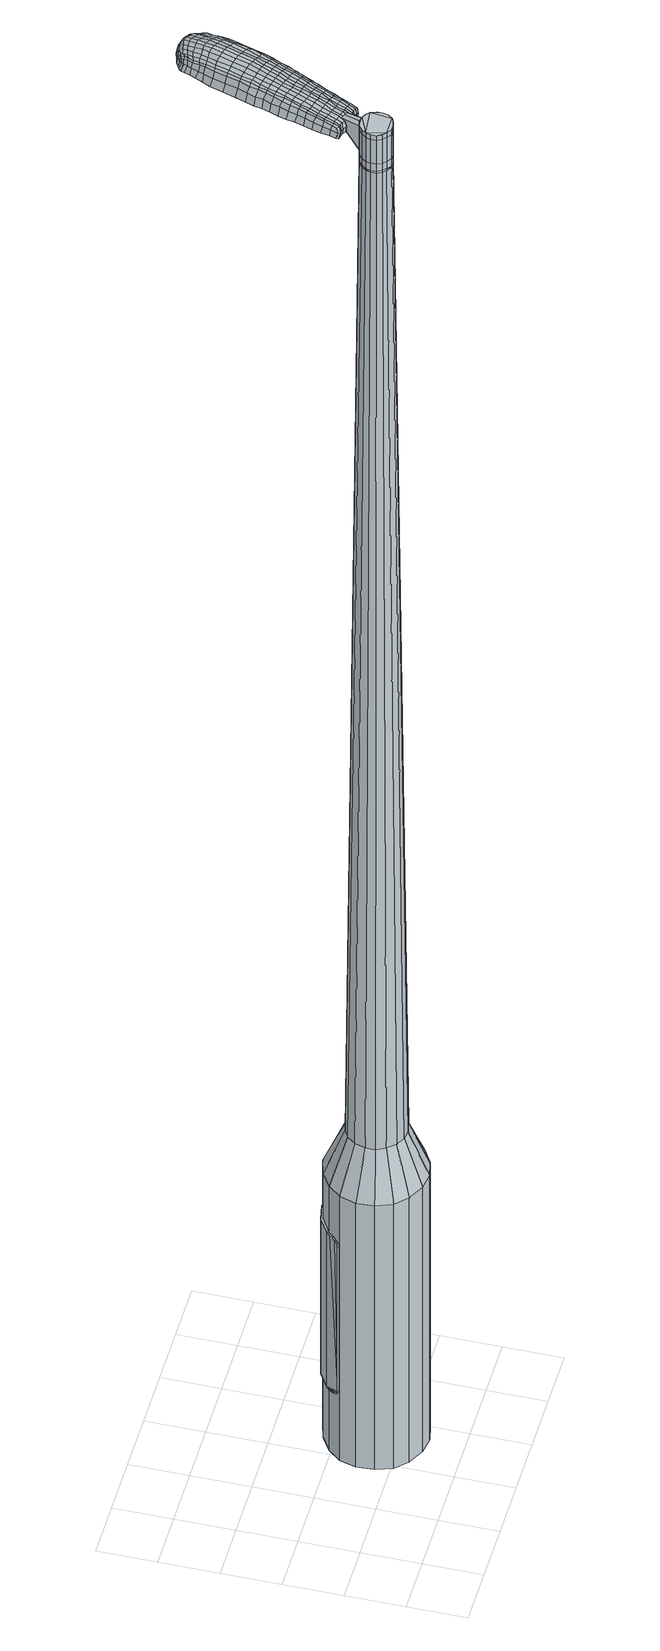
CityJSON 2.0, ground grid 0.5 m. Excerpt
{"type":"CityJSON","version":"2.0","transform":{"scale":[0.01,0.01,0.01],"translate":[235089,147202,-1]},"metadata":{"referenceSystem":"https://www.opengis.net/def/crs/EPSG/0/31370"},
"CityObjects":{
"object1":{"type":"GenericCityObject","attributes":{"cluster":357,"mean_distance_to_centroid":0.111,"new_centroid_x":235090.35,"new_centroid_y":147202.69,"mean_distance_to_camera":7.94,"H1":15.47,"H2":15.01,"Z_final":112.54,"cluster2":-1,"proj_x":235094.82,"proj_y":147204.07,"id_line":86799,"bearing_l":162.87,"distance":4.68,"orientation":"right","G_obj":72.87},"geometry":[{"type":"MultiSurface","lod":"2","boundaries":[[[0,1,2,3]],[[1,4,5,2]],[[4,6,7,5]],[[6,8,9,7]],[[8,10,11,9]],[[10,12,13,11]],[[12,14,15,13]],[[14,16,17,15]],[[16,18,19,17]],[[18,20,21,19]],[[20,22,23,21]],[[22,24,25,23]],[[24,26,27,25]],[[26,28,29,27]],[[28,30,31,29]],[[30,32,33,31]],[[32,34,35,33]],[[34,0,3,35]],[[36,37,38,39]],[[38,40,41,42]],[[41,43,42]],[[42,44,45,46]],[[45,47,46]],[[46,48,49,50]],[[49,51,50]],[[42,46,50,38]],[[50,52,39,38]],[[53,36,39]],[[2,5,7,35]],[[7,9,11,15]],[[11,13,15]],[[15,17,19,23]],[[19,21,23]],[[23,25,27,31]],[[27,29,31]],[[15,23,31,7]],[[31,33,35,7]],[[3,2,35]],[[1,0,54,55]],[[0,34,56,54]],[[34,32,57,56]],[[32,30,58,57]],[[30,28,59,58]],[[28,26,60,59]],[[26,24,61,60]],[[24,22,62,61]],[[22,20,63,62]],[[20,18,64,63]],[[18,16,65,64]],[[16,14,66,65]],[[14,12,67,66]],[[12,10,68,67]],[[10,8,69,68]],[[8,6,70,69]],[[6,4,71,70]],[[4,1,55,71]],[[55,54,72,73]],[[54,56,74,72]],[[56,57,75,74]],[[57,58,76,75]],[[58,59,77,76]],[[59,60,78,77]],[[60,61,79,78]],[[61,62,80,79]],[[62,63,81,80]],[[63,64,82,81]],[[64,65,83,82]],[[65,66,84,83]],[[66,67,85,84]],[[67,68,86,85]],[[68,69,87,86]],[[69,70,88,87]],[[70,71,89,88]],[[71,55,73,89]],[[72,90,91,73]],[[92,93,90,72]],[[94,95,93,92]],[[76,96,95,94]],[[97,98,96,76]],[[78,99,98,97]],[[79,100,99,78]],[[80,101,100,79]],[[81,102,101,80]],[[103,104,102,81]],[[83,105,104,103]],[[84,106,105,83]],[[107,108,106,84]],[[109,110,108,107]],[[87,111,110,109]],[[88,112,111,87]],[[113,114,112,88]],[[73,91,114,113]],[[115,116,117,118]],[[119,115,118,120]],[[121,119,120,122]],[[123,121,122,124]],[[125,123,124,126]],[[127,125,126,128]],[[129,127,128,130]],[[131,129,130,132]],[[133,131,132,134]],[[135,133,134,136]],[[137,135,136,138]],[[139,137,138,140]],[[141,139,140,142]],[[143,141,142,144]],[[145,143,144,146]],[[147,145,146,148]],[[74,92,72]],[[74,75,94,92]],[[75,76,94]],[[77,97,76]],[[77,78,97]],[[82,103,81]],[[82,83,103]],[[85,107,84]],[[85,86,109,107]],[[86,87,109]],[[89,113,88]],[[89,73,113]],[[149,114,91]],[[149,112,114]],[[150,110,111]],[[150,151,108,110]],[[151,106,108]],[[152,104,105]],[[152,102,104]],[[153,98,99]],[[153,96,98]],[[154,95,96]],[[154,155,93,95]],[[155,90,93]],[[39,52,147,156]],[[91,90,157,148]],[[53,39,156,116]],[[90,155,117,157]],[[36,53,116,115]],[[155,154,118,117]],[[37,36,115,119]],[[154,96,120,118]],[[38,37,119,121]],[[96,153,122,120]],[[40,38,121,123]],[[153,99,124,122]],[[41,40,123,125]],[[99,100,126,124]],[[43,41,125,127]],[[100,101,128,126]],[[42,43,127,129]],[[101,102,130,128]],[[44,42,129,131]],[[102,152,132,130]],[[45,44,131,133]],[[152,105,134,132]],[[47,45,133,135]],[[105,106,136,134]],[[46,47,135,137]],[[106,151,138,136]],[[48,46,137,139]],[[151,150,140,138]],[[49,48,139,141]],[[150,111,142,140]],[[51,49,141,143]],[[111,112,144,142]],[[50,51,143,145]],[[112,149,146,144]],[[52,50,145,147]],[[149,91,148,146]],[[147,148,158,159]],[[148,157,160,158]],[[157,117,161,160]],[[117,116,162,161]],[[116,156,163,162]],[[156,147,159,163]],[[164,165,166,167]],[[168,164,167,169]],[[164,168,170,171]],[[165,164,171,172]],[[173,174,175,176]],[[177,173,176,178]],[[173,177,179,180]],[[174,173,180,181]],[[182,183,184,185]],[[186,182,185,187]],[[182,186,188,189]],[[183,182,189,190]],[[191,192,193,194]],[[195,191,194,196]],[[191,195,197,198]],[[192,191,198,199]],[[200,201,202,203]],[[204,200,203,205]],[[200,204,206,207]],[[201,200,207,208]],[[209,210,211,212]],[[213,209,212,214]],[[209,213,215,216]],[[210,209,216,217]],[[218,219,220,221]],[[210,218,221,211]],[[218,210,217,222]],[[219,218,222,223]],[[224,225,226,227]],[[219,224,227,220]],[[224,219,223,228]],[[225,224,228,229]],[[230,168,169,231]],[[225,230,231,226]],[[230,225,229,232]],[[168,230,232,170]],[[233,234,235,236]],[[237,233,236,238]],[[233,237,239,240]],[[234,233,240,241]],[[242,243,244,245]],[[234,242,245,235]],[[242,234,241,246]],[[243,242,246,247]],[[248,249,250,251]],[[243,248,251,244]],[[248,243,247,252]],[[249,248,252,253]],[[254,255,256,257]],[[249,254,257,250]],[[254,249,253,258]],[[255,254,258,259]],[[260,165,172,261]],[[255,260,261,256]],[[260,255,259,262]],[[165,260,262,166]],[[263,264,265,266]],[[267,263,266,268]],[[263,267,269,270]],[[264,263,270,271]],[[272,273,274,275]],[[264,272,275,265]],[[272,264,271,276]],[[273,272,276,277]],[[278,279,280,281]],[[273,278,281,274]],[[278,273,277,282]],[[279,278,282,283]],[[284,177,178,285]],[[279,284,285,280]],[[284,279,283,286]],[[177,284,286,179]],[[287,288,289,290]],[[291,287,290,292]],[[287,291,293,294]],[[288,287,294,295]],[[296,297,298,299]],[[288,296,299,289]],[[296,288,295,300]],[[297,296,300,301]],[[302,303,304,305]],[[297,302,305,298]],[[302,297,301,306]],[[303,302,306,307]],[[308,309,310,311]],[[303,308,311,304]],[[308,303,307,312]],[[309,308,312,313]],[[314,174,181,315]],[[309,314,315,310]],[[314,309,313,316]],[[174,314,316,175]],[[317,203,202,318]],[[319,317,318,320]],[[317,319,321,322]],[[203,317,322,205]],[[323,319,320,324]],[[325,323,324,326]],[[323,325,327,328]],[[319,323,328,321]],[[329,325,326,330]],[[331,329,330,332]],[[329,331,333,334]],[[325,329,334,327]],[[335,331,332,336]],[[337,335,336,338]],[[335,337,339,340]],[[331,335,340,333]],[[341,337,338,342]],[[192,341,342,193]],[[341,192,199,343]],[[337,341,343,339]],[[344,345,190,189]],[[346,344,189,188]],[[344,346,347,348]],[[345,344,348,349]],[[350,351,349,348]],[[352,350,348,347]],[[350,352,353,354]],[[351,350,354,355]],[[356,357,355,354]],[[358,356,354,353]],[[356,358,359,360]],[[357,356,360,361]],[[362,363,361,360]],[[364,362,360,359]],[[362,364,197,195]],[[363,362,195,196]],[[365,366,367,368]],[[267,365,368,269]],[[365,267,268,369]],[[366,365,369,370]],[[371,186,187,372]],[[366,371,372,367]],[[371,366,370,373]],[[186,371,373,188]],[[374,375,376,377]],[[213,374,377,215]],[[374,213,214,378]],[[375,374,378,379]],[[380,381,382,383]],[[375,380,383,376]],[[380,375,379,384]],[[381,380,384,385]],[[386,183,190,387]],[[381,386,387,382]],[[386,381,385,388]],[[183,386,388,184]],[[389,390,391,392]],[[171,389,392,172]],[[389,171,170,393]],[[390,389,393,394]],[[395,396,397,398]],[[390,395,398,391]],[[395,390,394,399]],[[396,395,399,400]],[[401,194,193,402]],[[396,401,402,397]],[[401,396,400,403]],[[194,401,403,196]],[[404,405,406,407]],[[176,404,407,178]],[[404,176,175,408]],[[405,404,408,409]],[[410,198,197,411]],[[405,410,411,406]],[[410,405,409,412]],[[198,410,412,199]],[[413,414,415,416]],[[291,413,416,293]],[[413,291,292,417]],[[414,413,417,418]],[[419,204,205,420]],[[414,419,420,415]],[[419,414,418,421]],[[204,419,421,206]],[[422,423,424,425]],[[237,422,425,239]],[[422,237,238,426]],[[423,422,426,427]],[[428,429,430,431]],[[423,428,431,424]],[[428,423,427,432]],[[429,428,432,433]],[[434,201,208,435]],[[429,434,435,430]],[[434,429,433,436]],[[201,434,436,202]],[[437,438,427,426]],[[236,437,426,238]],[[437,236,235,439]],[[438,437,439,440]],[[441,442,433,432]],[[438,441,432,427]],[[441,438,440,443]],[[442,441,443,444]],[[445,318,202,436]],[[442,445,436,433]],[[445,442,444,446]],[[318,445,446,320]],[[447,448,449,450]],[[294,447,450,295]],[[447,294,293,416]],[[448,447,416,415]],[[451,322,321,452]],[[448,451,452,449]],[[451,448,415,420]],[[322,451,420,205]],[[453,454,440,439]],[[245,453,439,235]],[[453,245,244,455]],[[454,453,455,456]],[[457,458,444,443]],[[454,457,443,440]],[[457,454,456,459]],[[458,457,459,460]],[[461,324,320,446]],[[458,461,446,444]],[[461,458,460,462]],[[324,461,462,326]],[[463,464,465,466]],[[300,463,466,301]],[[463,300,295,450]],[[464,463,450,449]],[[467,328,327,468]],[[464,467,468,465]],[[467,464,449,452]],[[328,467,452,321]],[[469,470,456,455]],[[251,469,455,244]],[[469,251,250,471]],[[470,469,471,472]],[[473,474,460,459]],[[470,473,459,456]],[[473,470,472,475]],[[474,473,475,476]],[[477,330,326,462]],[[474,477,462,460]],[[477,474,476,478]],[[330,477,478,332]],[[479,480,481,482]],[[306,479,482,307]],[[479,306,301,466]],[[480,479,466,465]],[[483,334,333,484]],[[480,483,484,481]],[[483,480,465,468]],[[334,483,468,327]],[[485,486,472,471]],[[257,485,471,250]],[[485,257,256,487]],[[486,485,487,488]],[[489,490,476,475]],[[486,489,475,472]],[[489,486,488,491]],[[490,489,491,492]],[[493,336,332,478]],[[490,493,478,476]],[[493,490,492,494]],[[336,493,494,338]],[[495,496,497,498]],[[312,495,498,313]],[[495,312,307,482]],[[496,495,482,481]],[[499,340,339,500]],[[496,499,500,497]],[[499,496,481,484]],[[340,499,484,333]],[[501,502,488,487]],[[261,501,487,256]],[[501,261,172,392]],[[502,501,392,391]],[[503,504,492,491]],[[502,503,491,488]],[[503,502,391,398]],[[504,503,398,397]],[[505,342,338,494]],[[504,505,494,492]],[[505,504,397,402]],[[342,505,402,193]],[[506,507,409,408]],[[316,506,408,175]],[[506,316,313,498]],[[507,506,498,497]],[[508,343,199,412]],[[507,508,412,409]],[[508,507,497,500]],[[343,508,500,339]],[[509,510,370,369]],[[266,509,369,268]],[[509,266,265,511]],[[510,509,511,512]],[[513,346,188,373]],[[510,513,373,370]],[[513,510,512,514]],[[346,513,514,347]],[[515,516,517,518]],[[216,515,518,217]],[[515,216,215,377]],[[516,515,377,376]],[[519,520,521,522]],[[516,519,522,517]],[[519,516,376,383]],[[520,519,383,382]],[[523,345,349,524]],[[520,523,524,521]],[[523,520,382,387]],[[345,523,387,190]],[[525,526,512,511]],[[275,525,511,265]],[[525,275,274,527]],[[526,525,527,528]],[[529,352,347,514]],[[526,529,514,512]],[[529,526,528,530]],[[352,529,530,353]],[[531,532,533,534]],[[222,531,534,223]],[[531,222,217,518]],[[532,531,518,517]],[[535,536,537,538]],[[532,535,538,533]],[[535,532,517,522]],[[536,535,522,521]],[[539,351,355,540]],[[536,539,540,537]],[[539,536,521,524]],[[351,539,524,349]],[[541,542,528,527]],[[281,541,527,274]],[[541,281,280,543]],[[542,541,543,544]],[[545,358,353,530]],[[542,545,530,528]],[[545,542,544,546]],[[358,545,546,359]],[[547,548,549,550]],[[228,547,550,229]],[[547,228,223,534]],[[548,547,534,533]],[[551,552,553,554]],[[548,551,554,549]],[[551,548,533,538]],[[552,551,538,537]],[[555,357,361,556]],[[552,555,556,553]],[[555,552,537,540]],[[357,555,540,355]],[[557,558,544,543]],[[285,557,543,280]],[[557,285,178,407]],[[558,557,407,406]],[[559,364,359,546]],[[558,559,546,544]],[[559,558,406,411]],[[364,559,411,197]],[[560,561,394,393]],[[232,560,393,170]],[[560,232,229,550]],[[561,560,550,549]],[[562,563,400,399]],[[561,562,399,394]],[[562,561,549,554]],[[563,562,554,553]],[[564,363,196,403]],[[563,564,403,400]],[[564,563,553,556]],[[363,564,556,361]],[[565,566,567,568]],[[568,567,569,570]],[[571,569,567,572]],[[572,567,566,573]],[[574,575,576,577]],[[577,576,578,579]],[[580,578,576,581]],[[581,576,575,582]],[[583,584,585,586]],[[586,585,587,588]],[[589,587,585,590]],[[590,585,584,591]],[[592,593,594,595]],[[595,594,596,597]],[[598,596,594,599]],[[599,594,593,600]],[[601,602,603,604]],[[604,603,605,606]],[[607,605,603,608]],[[608,603,602,609]],[[610,611,612,613]],[[613,612,614,615]],[[616,614,612,617]],[[617,612,611,618]],[[619,620,621,622]],[[622,621,611,610]],[[618,611,621,623]],[[623,621,620,624]],[[625,626,627,628]],[[628,627,620,619]],[[624,620,627,629]],[[629,627,626,630]],[[570,569,631,632]],[[632,631,626,625]],[[630,626,631,633]],[[633,631,569,571]],[[634,635,636,637]],[[637,636,638,639]],[[640,638,636,641]],[[641,636,635,642]],[[643,644,645,646]],[[646,645,635,634]],[[642,635,645,647]],[[647,645,644,648]],[[649,650,651,652]],[[652,651,644,643]],[[648,644,651,653]],[[653,651,650,654]],[[655,656,657,658]],[[658,657,650,649]],[[654,650,657,659]],[[659,657,656,660]],[[573,566,661,662]],[[662,661,656,655]],[[660,656,661,663]],[[663,661,566,565]],[[664,665,666,667]],[[667,666,668,669]],[[670,668,666,671]],[[671,666,665,672]],[[673,674,675,676]],[[676,675,665,664]],[[672,665,675,677]],[[677,675,674,678]],[[679,680,681,682]],[[682,681,674,673]],[[678,674,681,683]],[[683,681,680,684]],[[579,578,685,686]],[[686,685,680,679]],[[684,680,685,687]],[[687,685,578,580]],[[688,689,690,691]],[[691,690,692,693]],[[694,692,690,695]],[[695,690,689,696]],[[697,698,699,700]],[[700,699,689,688]],[[696,689,699,701]],[[701,699,698,702]],[[703,704,705,706]],[[706,705,698,697]],[[702,698,705,707]],[[707,705,704,708]],[[709,710,711,712]],[[712,711,704,703]],[[708,704,711,713]],[[713,711,710,714]],[[582,575,715,716]],[[716,715,710,709]],[[714,710,715,717]],[[717,715,575,574]],[[601,604,718,719]],[[719,718,720,721]],[[722,720,718,723]],[[723,718,604,606]],[[721,720,724,725]],[[725,724,726,727]],[[728,726,724,729]],[[729,724,720,722]],[[727,726,730,731]],[[731,730,732,733]],[[734,732,730,735]],[[735,730,726,728]],[[733,732,736,737]],[[737,736,738,739]],[[740,738,736,741]],[[741,736,732,734]],[[739,738,742,743]],[[743,742,593,592]],[[600,593,742,744]],[[744,742,738,740]],[[591,745,746,590]],[[590,746,747,589]],[[748,747,746,749]],[[749,746,745,750]],[[750,751,752,749]],[[749,752,753,748]],[[754,753,752,755]],[[755,752,751,756]],[[756,757,758,755]],[[755,758,759,754]],[[760,759,758,761]],[[761,758,757,762]],[[762,763,764,761]],[[761,764,765,760]],[[598,765,764,596]],[[596,764,763,597]],[[766,767,768,769]],[[769,768,668,670]],[[669,668,768,770]],[[770,768,767,771]],[[588,587,772,773]],[[773,772,767,766]],[[771,767,772,774]],[[774,772,587,589]],[[775,776,777,778]],[[778,777,614,616]],[[615,614,777,779]],[[779,777,776,780]],[[781,782,783,784]],[[784,783,776,775]],[[780,776,783,785]],[[785,783,782,786]],[[591,584,787,788]],[[788,787,782,781]],[[786,782,787,789]],[[789,787,584,583]],[[790,791,792,793]],[[793,792,572,573]],[[571,572,792,794]],[[794,792,791,795]],[[796,797,798,799]],[[799,798,791,790]],[[795,791,798,800]],[[800,798,797,801]],[[592,595,802,803]],[[803,802,797,796]],[[801,797,802,804]],[[804,802,595,597]],[[805,806,807,808]],[[808,807,577,579]],[[574,577,807,809]],[[809,807,806,810]],[[598,599,811,812]],[[812,811,806,805]],[[810,806,811,813]],[[813,811,599,600]],[[814,815,816,817]],[[817,816,692,694]],[[693,692,816,818]],[[818,816,815,819]],[[606,605,820,821]],[[821,820,815,814]],[[819,815,820,822]],[[822,820,605,607]],[[823,824,825,826]],[[826,825,638,640]],[[639,638,825,827]],[[827,825,824,828]],[[829,830,831,832]],[[832,831,824,823]],[[828,824,831,833]],[[833,831,830,834]],[[609,602,835,836]],[[836,835,830,829]],[[834,830,835,837]],[[837,835,602,601]],[[828,838,839,827]],[[827,839,637,639]],[[634,637,839,840]],[[840,839,838,841]],[[834,842,843,833]],[[833,843,838,828]],[[841,838,843,844]],[[844,843,842,845]],[[601,719,159,837]],[[837,159,842,834]],[[845,842,159,846]],[[846,159,719,721]],[[847,848,849,850]],[[850,849,695,696]],[[694,695,849,817]],[[817,849,848,814]],[[722,723,851,852]],[[852,851,848,847]],[[814,848,851,821]],[[821,851,723,606]],[[841,853,854,840]],[[840,854,646,634]],[[643,646,854,855]],[[854,853,855]],[[845,856,857,844]],[[844,857,853,841]],[[855,853,857,858]],[[858,857,856,859]],[[721,725,860,846]],[[846,860,856,845]],[[859,856,860,861]],[[861,860,725,727]],[[862,863,864,865]],[[865,864,701,702]],[[696,701,864,850]],[[850,864,863,847]],[[728,729,866,867]],[[867,866,863,862]],[[847,863,866,852]],[[852,866,729,722]],[[868,869,855]],[[855,869,652,643]],[[649,652,869,870]],[[870,869,868,871]],[[859,872,873,858]],[[858,873,868,855]],[[871,868,873,874]],[[874,873,872,875]],[[727,731,876,861]],[[861,876,872,859]],[[875,872,876,877]],[[877,876,731,733]],[[878,879,880,881]],[[881,880,707,708]],[[702,707,880,865]],[[865,880,879,862]],[[734,735,882,883]],[[883,882,879,878]],[[862,879,882,867]],[[867,882,735,728]],[[871,884,885,870]],[[870,885,658,649]],[[655,658,885,886]],[[886,885,884,887]],[[875,888,889,874]],[[874,889,884,871]],[[887,884,889,890]],[[890,889,888,891]],[[733,737,892,877]],[[877,892,888,875]],[[891,888,892,893]],[[893,892,737,739]],[[894,895,896,897]],[[897,896,713,714]],[[708,713,896,881]],[[881,896,895,878]],[[740,741,898,899]],[[899,898,895,894]],[[878,895,898,883]],[[883,898,741,734]],[[887,900,901,886]],[[886,901,662,655]],[[573,662,901,793]],[[793,901,900,790]],[[891,902,903,890]],[[890,903,900,887]],[[790,900,903,799]],[[799,903,902,796]],[[739,743,904,893]],[[893,904,902,891]],[[796,902,904,803]],[[803,904,743,592]],[[810,905,906,809]],[[809,906,717,574]],[[714,717,906,897]],[[897,906,905,894]],[[600,744,907,813]],[[813,907,905,810]],[[894,905,907,899]],[[899,907,744,740]],[[771,908,909,770]],[[770,909,667,669]],[[664,667,909,910]],[[910,909,908,911]],[[589,747,912,774]],[[774,912,908,771]],[[911,908,912,913]],[[913,912,747,748]],[[914,915,916,917]],[[917,916,617,618]],[[616,617,916,778]],[[778,916,915,775]],[[918,919,920,921]],[[921,920,915,914]],[[775,915,920,784]],[[784,920,919,781]],[[750,745,922,923]],[[923,922,919,918]],[[781,919,922,788]],[[788,922,745,591]],[[911,924,925,910]],[[910,925,676,664]],[[673,676,925,926]],[[926,925,924,927]],[[748,753,928,913]],[[913,928,924,911]],[[927,924,928,929]],[[929,928,753,754]],[[930,931,932,933]],[[933,932,623,624]],[[618,623,932,917]],[[917,932,931,914]],[[934,935,936,937]],[[937,936,931,930]],[[914,931,936,921]],[[921,936,935,918]],[[756,751,938,939]],[[939,938,935,934]],[[918,935,938,923]],[[923,938,751,750]],[[927,940,941,926]],[[926,941,682,673]],[[679,682,941,942]],[[942,941,940,943]],[[754,759,944,929]],[[929,944,940,927]],[[943,940,944,945]],[[945,944,759,760]],[[946,947,948,949]],[[949,948,629,630]],[[624,629,948,933]],[[933,948,947,930]],[[950,951,952,953]],[[953,952,947,946]],[[930,947,952,937]],[[937,952,951,934]],[[762,757,954,955]],[[955,954,951,950]],[[934,951,954,939]],[[939,954,757,756]],[[943,956,957,942]],[[942,957,686,679]],[[579,686,957,808]],[[808,957,956,805]],[[760,765,958,945]],[[945,958,956,943]],[[805,956,958,812]],[[812,958,765,598]],[[795,959,960,794]],[[794,960,633,571]],[[630,633,960,949]],[[949,960,959,946]],[[801,961,962,800]],[[800,962,959,795]],[[946,959,962,953]],[[953,962,961,950]],[[597,763,963,804]],[[804,963,961,801]],[[950,961,963,955]],[[955,963,763,762]],[[565,568,167,166]],[[568,570,169,167]],[[580,581,180,179]],[[581,582,181,180]],[[583,586,185,184]],[[586,588,187,185]],[[607,608,207,206]],[[608,609,208,207]],[[610,613,212,211]],[[613,615,214,212]],[[619,622,221,220]],[[622,610,211,221]],[[625,628,227,226]],[[628,619,220,227]],[[570,632,231,169]],[[632,625,226,231]],[[640,641,240,239]],[[641,642,241,240]],[[642,647,246,241]],[[647,648,247,246]],[[648,653,252,247]],[[653,654,253,252]],[[654,659,258,253]],[[659,660,259,258]],[[660,663,262,259]],[[663,565,166,262]],[[670,671,270,269]],[[671,672,271,270]],[[672,677,276,271]],[[677,678,277,276]],[[678,683,282,277]],[[683,684,283,282]],[[684,687,286,283]],[[687,580,179,286]],[[688,691,290,289]],[[691,693,292,290]],[[697,700,299,298]],[[700,688,289,299]],[[703,706,305,304]],[[706,697,298,305]],[[709,712,311,310]],[[712,703,304,311]],[[582,716,315,181]],[[716,709,310,315]],[[766,769,368,367]],[[769,670,269,368]],[[588,773,372,187]],[[773,766,367,372]],[[615,779,378,214]],[[779,780,379,378]],[[780,785,384,379]],[[785,786,385,384]],[[786,789,388,385]],[[789,583,184,388]],[[693,818,417,292]],[[818,819,418,417]],[[819,822,421,418]],[[822,607,206,421]],[[823,826,425,424]],[[826,640,239,425]],[[829,832,431,430]],[[832,823,424,431]],[[609,836,435,208]],[[836,829,430,435]],[[964,965,966,967]],[[968,969,967,966]],[[970,971,972,973]],[[974,975,976,977]],[[965,978,979,966]],[[980,968,966,979]],[[981,970,973,982]],[[983,984,975,974]],[[978,985,986,979]],[[986,987,980,979]],[[988,981,982,989]],[[990,984,983,991]],[[985,992,993,986]],[[993,994,987,986]],[[995,988,989,996]],[[997,990,991,998]],[[999,1000,1001,1002]],[[1003,1004,1000,999]],[[1003,1005,1006,1004]],[[1005,1007,1008,1006]],[[1009,1010,1011,1012]],[[1013,1014,1010,1009]],[[1015,1016,1014,1013]],[[1017,1018,1016,1015]],[[1012,1001,1000,1009]],[[1009,1000,1004,1013]],[[1004,1006,1015,1013]],[[1006,1008,1017,1015]],[[973,972,969,968]],[[982,973,968,980]],[[987,989,982,980]],[[994,996,989,987]],[[974,977,971,970]],[[983,974,970,981]],[[991,983,981,988]],[[998,991,988,995]],[[975,999,1002,976]],[[984,1003,999,975]],[[1005,1003,984,990]],[[1007,1005,990,997]],[[1019,1020,1021,1022]],[[1021,1023,1024,1025]],[[1021,1025,1026,1027]],[[1021,1027,1022]],[[1028,1019,1022,1029]],[[1030,1029,1022,1031]],[[1032,1031,1022]],[[1033,1021,1020,1034]],[[1035,1033,1034,1036]],[[1037,1035,1036,1038]],[[1039,1037,1038,1040]],[[1041,1039,1040,1042]],[[1042,1043,1044,1045]],[[1042,1045,1046,1047]],[[1042,1047,1048,1049]],[[1048,1050,1051,1052]],[[1048,1052,1053,1054]],[[1048,1054,1049]],[[1042,1049,1041]],[[1055,1056,1020,1019]],[[1057,1058,1023,1021]],[[1059,1060,1032,1022]],[[1056,1061,1034,1020]],[[1062,1057,1021,1033]],[[1061,1063,1036,1034]],[[1064,1062,1033,1035]],[[1063,1065,1038,1036]],[[1066,1064,1035,1037]],[[1065,1067,1040,1038]],[[1068,1066,1037,1039]],[[1067,1069,1042,1040]],[[1070,1068,1039,1041]],[[1069,1071,1043,1042]],[[1072,1073,1050,1048]],[[1074,1070,1041,1049]],[[1044,1043,1071,1075]],[[1045,1044,1075,1076]],[[1046,1045,1076,1077]],[[1047,1046,1077,1078]],[[1048,1047,1078,1072]],[[1079,1055,1019,1028]],[[1080,1079,1028,1029]],[[1081,1080,1029,1030]],[[1082,1081,1030,1031]],[[1060,1082,1031,1032]],[[1024,1023,1058,1083]],[[1051,1050,1073,1084]],[[1025,1024,1083,1085]],[[1026,1025,1085,1086]],[[1027,1026,1086,1087]],[[1022,1027,1087,1059]],[[1052,1051,1084,1088]],[[1053,1052,1088,1089]],[[1054,1053,1089,1090]],[[1049,1054,1090,1074]]]}]}
},
"vertices":[
[147,112,384],[160,105,384],[160,105,96],[147,112,96],[170,94,384],[170,94,96],[175,81,384],[175,81,96],[176,66,384],[176,66,96],[172,52,384],[172,52,96],[163,40,384],[163,40,96],[150,32,384],[150,32,96],[136,29,384],[136,29,96],[122,31,384],[122,31,96],[108,38,384],[108,38,96],[98,48,384],[98,48,96],[93,62,384],[93,62,96],[92,77,384],[92,77,96],[96,91,384],[96,91,96],[105,102,384],[105,102,96],[118,110,384],[118,110,96],[132,114,384],[132,114,96],[129,84,1524],[125,81,1524],[122,77,1524],[138,84,1524],[121,73,1524],[121,68,1524],[126,61,1524],[123,64,1524],[130,58,1524],[135,58,1524],[143,61,1524],[139,59,1524],[146,65,1524],[147,70,1524],[145,79,1524],[147,74,1524],[142,82,1524],[133,85,1524],[141,95,429],[149,91,429],[133,96,429],[124,94,429],[117,90,429],[112,83,429],[109,74,429],[109,66,429],[113,58,429],[119,51,429],[127,47,429],[135,46,429],[144,48,429],[151,53,429],[156,60,429],[159,68,429],[159,77,429],[155,85,429],[138,84,1483],[142,82,1483],[133,85,1483],[129,84,1483],[125,81,1483],[122,77,1483],[121,73,1483],[121,68,1483],[123,64,1483],[126,61,1483],[130,58,1483],[135,58,1483],[139,59,1483],[143,61,1483],[146,65,1483],[147,70,1483],[147,74,1483],[145,79,1483],[138,84,1485],[142,82,1485],[133,84,1483],[133,84,1485],[129,83,1483],[129,83,1485],[125,81,1485],[123,77,1483],[123,77,1485],[121,73,1485],[121,68,1485],[123,64,1485],[126,61,1485],[130,59,1483],[130,59,1485],[135,58,1485],[139,59,1485],[143,62,1483],[143,62,1485],[145,65,1483],[145,65,1485],[147,70,1485],[147,74,1485],[145,78,1483],[145,78,1485],[129,84,1519],[133,85,1519],[133,85,1493],[129,84,1493],[125,81,1519],[125,81,1493],[122,77,1519],[122,77,1493],[121,73,1519],[121,73,1493],[121,68,1519],[121,68,1493],[123,64,1519],[123,64,1493],[126,61,1519],[126,61,1493],[130,58,1519],[130,58,1493],[135,58,1519],[135,58,1493],[139,59,1519],[139,59,1493],[143,61,1519],[143,61,1493],[146,65,1519],[146,65,1493],[147,70,1519],[147,70,1493],[147,74,1519],[147,74,1493],[145,79,1519],[145,79,1493],[142,82,1519],[142,82,1493],[145,79,1485],[146,65,1485],[143,61,1485],[130,58,1485],[122,77,1485],[129,84,1485],[133,85,1485],[138,84,1519],[138,84,1493],[147,101,1513],[147,101,1518],[144,102,1513],[140,103,1513],[140,103,1518],[144,102,1518],[184,167,1519],[182,160,1518],[183,161,1509],[186,168,1510],[187,175,1519],[189,176,1510],[185,175,1526],[182,167,1525],[180,160,1525],[147,179,1519],[145,172,1518],[147,170,1525],[148,177,1525],[150,187,1519],[151,186,1526],[149,189,1510],[146,180,1510],[144,173,1509],[186,244,1519],[189,242,1519],[189,243,1513],[186,244,1513],[181,244,1519],[182,245,1513],[181,242,1524],[185,242,1524],[189,241,1524],[164,173,1530],[162,166,1529],[165,165,1529],[167,172,1530],[167,182,1531],[170,180,1531],[163,183,1530],[160,174,1530],[158,167,1529],[140,96,1512],[143,95,1512],[143,96,1517],[141,97,1517],[137,96,1512],[138,98,1517],[137,97,1506],[140,96,1506],[143,96,1506],[200,224,1519],[200,221,1519],[201,221,1512],[202,224,1512],[200,226,1518],[202,227,1512],[199,226,1522],[199,224,1523],[198,221,1524],[199,216,1519],[197,211,1519],[199,211,1512],[200,217,1512],[197,216,1524],[196,210,1525],[196,205,1519],[194,197,1519],[196,198,1511],[198,205,1511],[194,205,1526],[192,197,1526],[190,186,1519],[192,187,1510],[189,186,1526],[158,98,1513],[161,105,1513],[160,105,1518],[157,97,1517],[156,93,1512],[156,94,1516],[157,93,1506],[160,98,1507],[162,105,1507],[164,112,1514],[166,119,1515],[165,119,1520],[162,112,1519],[165,113,1507],[168,120,1507],[169,126,1515],[172,133,1516],[170,132,1522],[167,126,1521],[171,127,1508],[173,134,1508],[174,140,1517],[177,147,1517],[175,146,1524],[172,139,1523],[176,141,1508],[178,147,1509],[179,154,1518],[177,153,1524],[181,154,1509],[166,235,1519],[165,232,1519],[166,232,1524],[167,235,1523],[168,237,1518],[168,237,1522],[167,239,1512],[165,237,1512],[164,234,1512],[163,228,1519],[161,222,1519],[162,221,1525],[164,227,1524],[162,229,1512],[160,224,1512],[159,217,1519],[156,209,1519],[157,208,1526],[160,216,1526],[158,218,1511],[155,211,1511],[153,198,1519],[154,197,1526],[152,200,1510],[129,107,1513],[131,114,1513],[130,115,1507],[129,108,1507],[128,101,1512],[128,102,1506],[129,102,1516],[130,106,1517],[132,113,1518],[133,122,1514],[135,129,1515],[134,130,1507],[132,123,1507],[134,120,1519],[136,128,1520],[137,136,1515],[138,143,1516],[137,145,1508],[136,138,1508],[138,135,1521],[139,142,1522],[140,151,1517],[142,158,1517],[141,159,1509],[139,152,1508],[141,149,1523],[143,156,1524],[144,165,1518],[143,166,1509],[145,163,1524],[142,102,1519],[145,101,1519],[144,109,1520],[147,108,1520],[142,110,1520],[140,103,1519],[147,116,1522],[149,115,1522],[149,123,1523],[151,122,1523],[146,124,1523],[144,117,1521],[151,130,1524],[154,129,1524],[153,137,1525],[156,137,1525],[150,138,1525],[148,131,1524],[155,144,1526],[158,144,1526],[157,152,1527],[160,151,1527],[154,153,1527],[152,146,1526],[160,159,1528],[163,158,1528],[156,160,1528],[184,239,1527],[188,238,1527],[180,239,1526],[179,235,1527],[183,235,1528],[186,234,1528],[181,229,1529],[185,228,1529],[177,229,1528],[175,222,1530],[179,222,1530],[182,221,1530],[177,215,1531],[180,214,1531],[173,216,1530],[170,207,1531],[174,206,1531],[178,205,1531],[170,194,1531],[174,193,1531],[166,195,1531],[169,239,1518],[172,241,1519],[171,242,1513],[168,240,1513],[169,238,1523],[172,239,1523],[176,242,1519],[176,243,1513],[176,241,1524],[200,229,1518],[199,231,1518],[198,230,1523],[199,228,1523],[201,229,1513],[200,232,1513],[197,235,1519],[195,238,1519],[195,237,1524],[197,233,1523],[198,235,1513],[196,239,1513],[192,241,1519],[192,239,1524],[193,241,1513],[181,167,1528],[179,167,1528],[176,161,1528],[178,160,1527],[184,175,1528],[182,176,1529],[176,168,1529],[173,170,1530],[171,163,1529],[174,162,1528],[179,177,1529],[176,178,1530],[170,171,1530],[168,164,1529],[173,179,1531],[150,177,1528],[152,176,1529],[154,185,1529],[152,185,1528],[148,170,1527],[150,169,1528],[156,175,1529],[158,184,1530],[154,168,1528],[129,99,1512],[131,99,1512],[132,100,1517],[130,100,1517],[128,100,1506],[130,100,1506],[134,98,1512],[135,99,1517],[134,99,1506],[154,91,1512],[153,92,1512],[154,92,1506],[155,92,1506],[154,92,1517],[153,93,1517],[150,92,1512],[148,93,1512],[149,94,1506],[151,93,1506],[150,94,1517],[148,94,1517],[145,94,1512],[146,95,1506],[146,95,1517],[156,98,1519],[154,98,1519],[158,105,1520],[157,105,1520],[152,99,1519],[150,100,1519],[155,106,1520],[152,107,1520],[147,100,1519],[149,107,1520],[131,105,1519],[133,105,1519],[135,112,1520],[133,113,1520],[136,104,1519],[138,111,1520],[161,112,1521],[159,112,1521],[163,119,1522],[162,119,1522],[157,113,1521],[154,114,1521],[159,120,1522],[157,121,1523],[152,114,1522],[154,122,1523],[135,120,1521],[137,119,1521],[139,126,1522],[137,127,1522],[140,118,1521],[142,125,1522],[166,126,1523],[164,126,1523],[168,133,1524],[167,133,1524],[162,127,1523],[159,128,1524],[164,134,1525],[161,135,1525],[156,129,1524],[159,136,1525],[139,134,1523],[141,134,1523],[143,141,1524],[141,141,1524],[144,132,1524],[146,140,1525],[171,140,1525],[169,140,1525],[173,146,1526],[172,147,1526],[167,141,1526],[164,142,1526],[169,148,1527],[166,149,1527],[161,143,1526],[163,150,1527],[143,148,1525],[145,148,1525],[147,155,1526],[144,156,1526],[148,147,1526],[150,154,1527],[176,153,1527],[174,154,1527],[172,155,1527],[169,156,1528],[166,157,1528],[146,163,1527],[148,162,1527],[152,161,1528],[169,235,1525],[171,237,1525],[167,232,1526],[170,233,1526],[175,238,1526],[174,234,1527],[198,226,1525],[197,228,1525],[197,224,1526],[197,222,1525],[196,231,1525],[194,234,1526],[193,230,1527],[195,227,1526],[191,236,1526],[190,232,1527],[165,227,1526],[168,228,1527],[163,222,1527],[166,222,1528],[172,229,1528],[170,222,1529],[196,217,1526],[195,219,1527],[194,213,1528],[195,211,1527],[193,221,1527],[191,224,1528],[189,217,1529],[192,215,1528],[188,226,1528],[186,219,1530],[161,216,1528],[164,216,1529],[159,208,1528],[161,208,1529],[168,216,1529],[165,208,1530],[193,205,1528],[192,207,1528],[189,199,1529],[191,198,1528],[190,209,1529],[187,211,1530],[184,202,1530],[187,200,1530],[184,212,1530],[181,204,1531],[155,197,1529],[158,196,1529],[162,196,1530],[187,186,1528],[186,187,1529],[183,189,1530],[180,190,1530],[177,191,1531],[182,162,1509],[180,161,1518],[182,168,1518],[184,169,1509],[185,176,1519],[187,177,1510],[183,175,1525],[180,167,1525],[178,161,1525],[149,170,1525],[147,171,1518],[149,178,1518],[150,177,1525],[151,186,1519],[153,185,1525],[150,188,1510],[148,180,1509],[146,173,1509],[189,241,1513],[188,240,1519],[185,241,1519],[185,242,1513],[182,241,1519],[182,242,1513],[181,240,1524],[185,240,1524],[188,239,1524],[165,165,1528],[162,166,1528],[164,173,1529],[167,172,1529],[167,182,1529],[170,181,1529],[163,183,1529],[161,174,1529],[159,167,1528],[144,98,1516],[144,97,1512],[141,98,1512],[141,99,1516],[138,99,1512],[139,99,1516],[138,100,1506],[141,99,1506],[144,98,1506],[199,222,1512],[198,221,1519],[198,224,1518],[200,225,1512],[198,226,1518],[200,227,1512],[197,226,1522],[197,224,1523],[196,221,1523],[197,212,1512],[195,211,1519],[197,216,1519],[198,217,1512],[195,216,1524],[194,211,1525],[194,199,1511],[192,198,1519],[194,205,1519],[196,206,1511],[193,205,1525],[190,197,1526],[189,187,1519],[190,188,1510],[187,187,1526],[158,105,1518],[159,106,1513],[156,99,1513],[155,98,1517],[154,94,1512],[154,95,1515],[156,95,1506],[158,99,1506],[160,106,1507],[163,119,1520],[164,120,1514],[162,113,1514],[160,112,1519],[163,113,1507],[166,120,1507],[168,133,1522],[170,134,1516],[167,127,1515],[166,126,1521],[169,127,1508],[171,134,1508],[173,147,1523],[175,147,1517],[172,141,1516],[171,140,1522],[174,141,1508],[177,148,1508],[177,154,1517],[176,154,1524],[179,155,1509],[168,231,1523],[167,231,1519],[168,234,1518],[169,234,1523],[169,236,1518],[170,235,1522],[168,237,1512],[167,236,1512],[166,233,1512],[164,221,1525],[163,222,1519],[165,227,1519],[166,226,1524],[164,228,1512],[162,223,1512],[159,208,1526],[158,209,1519],[161,216,1519],[162,215,1525],[160,218,1511],[157,210,1511],[155,198,1519],[156,196,1526],[154,199,1510],[132,115,1507],[133,114,1513],[131,107,1513],[131,108,1506],[130,102,1512],[130,103,1506],[131,102,1515],[132,106,1517],[134,113,1518],[136,130,1507],[137,128,1514],[135,121,1514],[134,122,1507],[136,120,1519],[138,127,1520],[139,144,1508],[140,143,1516],[138,136,1515],[137,137,1508],[139,135,1521],[141,142,1522],[143,159,1508],[144,157,1517],[142,150,1516],[141,152,1508],[143,149,1522],[145,156,1523],[146,164,1517],[145,166,1509],[147,163,1524],[143,103,1518],[145,102,1518],[145,109,1519],[147,109,1519],[142,110,1519],[140,104,1518],[147,117,1520],[149,116,1520],[149,124,1521],[152,123,1521],[146,125,1521],[144,118,1520],[151,131,1523],[154,130,1523],[153,138,1524],[156,137,1524],[150,139,1524],[148,132,1523],[156,145,1525],[158,144,1525],[158,152,1526],[160,151,1526],[155,153,1526],[152,146,1525],[160,159,1527],[163,158,1527],[157,160,1527],[187,237,1526],[184,238,1526],[180,238,1525],[179,234,1526],[183,234,1526],[186,233,1526],[184,227,1528],[181,228,1528],[177,228,1527],[175,222,1528],[179,221,1529],[182,220,1529],[180,213,1530],[177,214,1530],[173,215,1529],[170,207,1530],[174,206,1530],[177,205,1530],[174,193,1530],[170,194,1530],[167,195,1530],[172,240,1513],[173,239,1518],[170,237,1518],[169,238,1512],[171,236,1523],[173,237,1523],[177,240,1519],[177,241,1513],[177,239,1523],[196,229,1523],[197,230,1518],[198,228,1518],[197,227,1523],[199,228,1512],[198,231,1512],[193,235,1523],[194,236,1519],[196,233,1519],[195,232,1523],[197,234,1513],[194,237,1513],[191,239,1519],[191,237,1524],[192,239,1513],[176,161,1527],[178,168,1527],[179,167,1527],[177,161,1526],[182,176,1527],[181,176,1528],[171,163,1528],[173,170,1528],[176,169,1528],[174,162,1527],[179,177,1528],[176,178,1529],[170,171,1529],[168,164,1528],[173,180,1529],[155,184,1528],[153,176,1527],[151,176,1527],[154,185,1527],[149,170,1526],[151,169,1527],[157,175,1528],[159,184,1528],[155,168,1527],[132,101,1516],[131,101,1512],[130,101,1512],[131,101,1516],[130,102,1506],[131,102,1506],[135,100,1512],[135,100,1516],[134,101,1506],[154,94,1506],[153,94,1512],[154,93,1512],[155,94,1506],[154,94,1516],[153,95,1516],[149,96,1506],[149,95,1512],[151,95,1512],[152,95,1506],[151,95,1516],[149,96,1516],[146,96,1512],[147,97,1506],[146,97,1516],[154,99,1518],[155,99,1518],[157,105,1519],[157,106,1519],[150,100,1518],[152,100,1518],[155,106,1519],[152,107,1519],[150,108,1519],[135,112,1519],[134,106,1518],[133,106,1518],[134,113,1519],[137,105,1518],[139,111,1519],[159,113,1520],[160,113,1520],[162,120,1521],[154,114,1520],[157,113,1520],[159,121,1521],[157,121,1521],[152,115,1520],[154,122,1521],[139,127,1521],[137,120,1520],[136,120,1520],[138,127,1521],[141,119,1520],[143,126,1521],[164,127,1522],[165,127,1522],[167,133,1523],[166,134,1523],[159,128,1522],[162,128,1522],[164,135,1523],[161,135,1524],[156,129,1523],[159,136,1524],[143,141,1523],[141,134,1522],[140,134,1522],[142,141,1523],[145,133,1522],[147,140,1523],[169,141,1524],[170,140,1524],[172,147,1525],[171,148,1525],[164,142,1525],[167,142,1524],[169,148,1525],[166,149,1526],[161,143,1525],[163,150,1526],[147,155,1525],[145,148,1524],[144,149,1524],[146,156,1525],[149,147,1524],[151,154,1525],[174,154,1526],[175,154,1526],[168,156,1527],[171,155,1526],[166,157,1527],[149,162,1526],[148,163,1526],[153,161,1526],[172,235,1524],[170,234,1524],[169,231,1525],[170,232,1525],[176,237,1525],[175,234,1525],[195,224,1525],[196,227,1524],[196,225,1524],[196,222,1525],[192,229,1526],[193,233,1525],[194,230,1524],[194,227,1525],[190,235,1525],[189,231,1526],[169,227,1526],[167,226,1526],[165,221,1526],[166,221,1527],[173,228,1526],[171,222,1527],[193,213,1527],[194,219,1526],[195,217,1526],[193,211,1526],[188,217,1528],[190,224,1527],[192,221,1526],[191,215,1527],[187,225,1527],[185,219,1528],[164,215,1527],[163,215,1527],[160,207,1527],[162,208,1528],[168,215,1528],[166,207,1529],[189,199,1528],[191,207,1527],[192,205,1527],[189,198,1527],[184,202,1529],[186,210,1529],[189,209,1528],[186,200,1528],[183,212,1529],[181,204,1530],[158,196,1528],[157,196,1528],[162,195,1529],[185,188,1528],[186,187,1528],[180,190,1529],[183,189,1529],[177,192,1530],[156,94,1508],[149,96,1508],[160,127,1509],[167,124,1509],[167,147,1510],[175,145,1510],[179,185,1512],[188,182,1512],[183,165,1511],[174,168,1511],[184,202,1513],[188,215,1514],[196,212,1514],[193,199,1513],[143,98,1508],[152,129,1509],[159,150,1510],[170,188,1512],[165,170,1511],[176,205,1513],[179,218,1514],[136,100,1508],[145,131,1509],[150,152,1510],[161,190,1512],[156,173,1511],[171,220,1514],[167,208,1513],[130,102,1508],[137,134,1509],[142,155,1510],[152,193,1512],[147,176,1511],[163,223,1514],[158,210,1513],[191,228,1514],[192,233,1514],[198,231,1514],[199,226,1514],[183,230,1514],[185,235,1514],[175,233,1514],[178,237,1514],[167,235,1514],[171,239,1514],[190,238,1515],[188,242,1515],[189,242,1515],[195,237,1515],[186,240,1515],[187,242,1515],[182,241,1515],[186,243,1515],[178,242,1515],[185,243,1515],[102,101,334],[105,104,334],[105,104,165],[96,93,171],[102,101,165],[100,98,165],[98,96,166],[97,94,167],[96,93,169],[100,98,334],[98,96,333],[97,94,332],[96,93,331],[96,93,328],[118,112,165],[118,112,334],[132,115,165],[132,115,334],[147,113,165],[147,113,334],[160,106,165],[160,106,334],[171,95,165],[171,95,334],[173,91,334],[174,88,334],[175,85,333],[176,84,332],[177,82,331],[177,82,328],[173,91,165],[177,82,171],[177,82,169],[176,84,167],[175,85,166],[174,88,165],[105,99,334],[107,102,334],[107,102,165],[105,99,165],[99,91,171],[99,91,328],[119,109,334],[119,109,165],[132,112,334],[132,112,165],[146,110,334],[146,110,165],[159,104,334],[159,104,165],[168,94,334],[168,94,165],[170,90,334],[174,81,328],[174,81,171],[170,90,165],[171,87,334],[173,84,333],[173,83,332],[174,81,331],[103,96,334],[101,94,333],[100,92,332],[99,91,331],[103,96,165],[174,81,169],[101,94,166],[100,92,167],[99,91,169],[173,83,167],[173,84,166],[171,87,165]
]}
